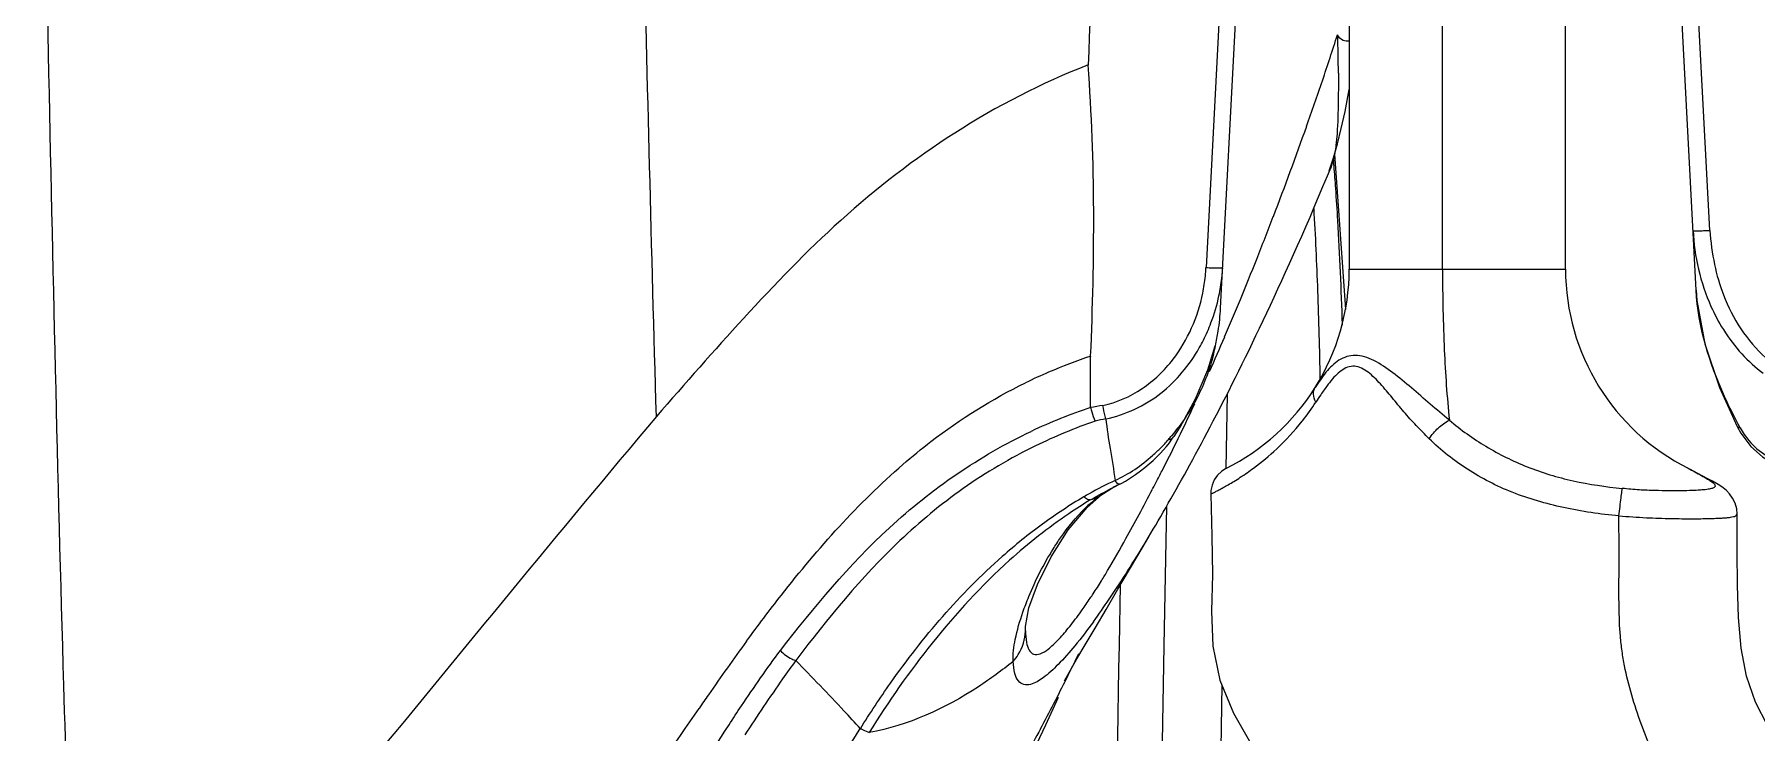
# Model space of a CAD drawing. Header units: millimetres. Extents: x -73584 to -37571, y -61249 to -50748.
# Drawn here: x -54005.63 to -53974.72, y -56867.48 to -56854.95 of the extents above; entities that cross this region are included whole.
import ezdxf

# ---------------------------------------------------------------- set-up
doc = ezdxf.new("R2010")
doc.units = ezdxf.units.MM
doc.header["$LTSCALE"] = 200
for name, color, linetype in [('_X2_98848BBE503C_X0__368', 7, 'Continuous'), ('DIM', 3, 'Continuous'), ('LAY0001_1', 7, 'Continuous')]:
    doc.layers.add(name, color=color, linetype=linetype)

# ---------------------------------------------------------------- blocks, each defined once
blk = doc.blocks.new('12586')
at = {"color": 7, "linetype": 'Continuous'}
for p, q in [((-40063.17, -54896.429), (-40064.445, -54872.11)), ((-40069.399, -54879), (-40069.399, -54896.055)), ((-40071.172, -54880.813), (-40071.97, -54896.026)), ((-40071.708, -54896.755), (-40070.873, -54880.816)), ((-40067.724, -54896.055), (-40067.723, -54882.057)), ((-40065.516, -54896.056), (-40065.516, -54882.557)), ((-40062.927, -54895.358), (-40063.269, -54888.829)), ((-40069.399, -54896.055), (-40067.724, -54896.055)), ((-40067.724, -54896.055), (-40066.146, -54896.055)), ((-40066.146, -54896.055), (-40065.516, -54896.055)), ((-40074.042, -54898.54), (-40074.041, -54897.615)), ((-40071.593, -54898.3), (-40071.616, -54899.634)), ((-40071.839, -54898.778), (-40071.784, -54898.672)), ((-40072.552, -54899.063), (-40072.549, -54899.058)), ((-40071.893, -54898.882), (-40071.839, -54898.778)), ((-40063.314, -54899.629), (-40063.31, -54899.631)), ((-40073.68, -54899.998), (-40073.537, -54899.92)), ((-40073.537, -54899.92), (-40073.496, -54899.901)), ((-40073.884, -54900.13), (-40073.845, -54900.105)), ((-40072.72, -54902.818), (-40072.675, -54900.308)), ((-40072.829, -54900.572), (-40072.784, -54900.496)), ((-40072.784, -54900.496), (-40072.739, -54900.418)), ((-40062.434, -54900.453), (-40062.434, -54900.453)), ((-40073.1, -54901.033), (-40072.991, -54900.846)), ((-40073.552, -54901.8), (-40073.1, -54901.033)), ((-40073.525, -54902.813), (-40073.506, -54901.722)), ((-40073.525, -54902.813), (-40073.506, -54901.722)), ((-40075.21, -54902.548), (-40075.209, -54902.471)), ((-40075.209, -54902.471), (-40075.209, -54902.467)), ((-40073.991, -54902.384), (-40073.951, -54902.328)), ((-40071.683, -54903.523), (-40071.872, -54914.383))]:
    blk.add_line(p, q, dxfattribs=at)
for points in [[(-40069.759, -54894.289), (-40069.679, -54894.057), (-40069.609, -54893.804), (-40069.541, -54893.532), (-40069.474, -54893.226), (-40069.41, -54892.893), (-40069.399, -54892.831)], [(-40070.178, -54895.293), (-40070.103, -54895.119), (-40070.026, -54894.941), (-40069.949, -54894.759), (-40069.871, -54894.573), (-40069.791, -54894.382), (-40069.744, -54894.267)], [(-40070.398, -54895.791), (-40070.326, -54895.629), (-40070.252, -54895.463), (-40070.178, -54895.293)], [(-40070.746, -54896.556), (-40070.678, -54896.409), (-40070.609, -54896.259), (-40070.54, -54896.107), (-40070.469, -54895.951), (-40070.398, -54895.791)], [(-40069.399, -54896.055), (-40069.235, -54896.055), (-40069.113, -54896.055)], [(-40069.113, -54896.055), (-40068.781, -54896.055), (-40068.581, -54896.055), (-40068.363, -54896.055), (-40068.134, -54896.055)], [(-40071.009, -54897.115), (-40070.945, -54896.979), (-40070.879, -54896.841), (-40070.813, -54896.7), (-40070.746, -54896.556)], [(-40063.17, -54896.429), (-40063.156, -54896.62), (-40063.015, -54897.394), (-40062.751, -54898.178), (-40062.435, -54898.876)], [(-40071.136, -54897.379), (-40071.073, -54897.248), (-40071.009, -54897.115)], [(-40072.544, -54899.061), (-40072.436, -54898.888), (-40072.158, -54898.383), (-40071.936, -54897.859), (-40071.807, -54897.429)], [(-40071.26, -54897.633), (-40071.198, -54897.507), (-40071.136, -54897.379)], [(-40071.784, -54898.672), (-40071.728, -54898.565), (-40071.672, -54898.455), (-40071.615, -54898.344), (-40071.557, -54898.23), (-40071.499, -54898.115), (-40071.44, -54897.998), (-40071.381, -54897.878), (-40071.321, -54897.757), (-40071.26, -54897.633)], [(-40072.854, -54899.426), (-40072.791, -54899.362), (-40072.733, -54899.299), (-40072.678, -54899.235), (-40072.628, -54899.172), (-40072.582, -54899.108), (-40072.552, -54899.063)], [(-40072.001, -54899.086), (-40071.947, -54898.985), (-40071.893, -54898.882)], [(-40062.435, -54898.877), (-40062.366, -54899.001), (-40062.19, -54899.236), (-40061.982, -54899.424), (-40061.75, -54899.561), (-40061.5, -54899.638), (-40061.464, -54899.643)], [(-40072.739, -54900.418), (-40072.693, -54900.338), (-40072.647, -54900.258), (-40072.6, -54900.176), (-40072.553, -54900.093), (-40072.505, -54900.008), (-40072.457, -54899.923), (-40072.408, -54899.836), (-40072.359, -54899.747), (-40072.31, -54899.657), (-40072.259, -54899.566), (-40072.209, -54899.473), (-40072.158, -54899.378), (-40072.106, -54899.282), (-40072.053, -54899.185), (-40072.001, -54899.086)], [(-40073.496, -54899.901), (-40073.416, -54899.858), (-40073.323, -54899.8), (-40073.233, -54899.739), (-40073.148, -54899.676)], [(-40073.148, -54899.676), (-40073.068, -54899.614), (-40072.992, -54899.551), (-40072.921, -54899.489), (-40072.854, -54899.426)], [(-40071.612, -54899.634), (-40071.692, -54899.685), (-40071.765, -54899.755), (-40071.822, -54899.838), (-40071.862, -54899.93), (-40071.882, -54900.027), (-40071.884, -54900.096)], [(-40062.434, -54900.453), (-40062.442, -54900.355), (-40062.471, -54900.253), (-40062.515, -54900.163), (-40062.569, -54900.089), (-40062.627, -54900.03), (-40062.686, -54899.982), (-40062.745, -54899.94), (-40062.808, -54899.901), (-40062.878, -54899.861), (-40062.96, -54899.817), (-40063.05, -54899.769), (-40063.15, -54899.715), (-40063.27, -54899.652), (-40063.311, -54899.63)], [(-40073.845, -54900.105), (-40073.81, -54900.08), (-40073.68, -54899.998)], [(-40075.209, -54902.467), (-40075.149, -54902.135), (-40074.995, -54901.714), (-40074.752, -54901.217), (-40074.442, -54900.734), (-40074.103, -54900.331), (-40073.845, -54900.105)], [(-40071.884, -54900.096), (-40071.863, -54900.85), (-40071.856, -54901.534), (-40071.871, -54902.193), (-40071.845, -54902.823), (-40071.722, -54903.43), (-40071.475, -54904.026), (-40071.141, -54904.614)], [(-40061.885, -54904.256), (-40062.105, -54903.828), (-40062.269, -54903.363), (-40062.364, -54902.857), (-40062.408, -54902.307), (-40062.426, -54901.73), (-40062.434, -54901.129), (-40062.434, -54900.453)], [(-40073.004, -54900.868), (-40072.961, -54900.796), (-40072.917, -54900.722), (-40072.873, -54900.648), (-40072.829, -54900.572)], [(-40073.563, -54901.761), (-40073.525, -54901.705), (-40073.488, -54901.647), (-40073.45, -54901.588), (-40073.411, -54901.528), (-40073.372, -54901.466), (-40073.333, -54901.404), (-40073.293, -54901.341), (-40073.253, -54901.277), (-40073.213, -54901.211), (-40073.172, -54901.145), (-40073.13, -54901.077), (-40073.089, -54901.008), (-40073.046, -54900.939), (-40073.004, -54900.868)], [(-40074.482, -54903.388), (-40074.502, -54903.425), (-40074.512, -54903.444), (-40074.483, -54903.392), (-40074.404, -54903.254), (-40074.287, -54903.052), (-40074.138, -54902.797), (-40073.962, -54902.498), (-40073.765, -54902.162), (-40073.552, -54901.8)], [(-40073.883, -54902.232), (-40073.848, -54902.183), (-40073.814, -54902.134), (-40073.779, -54902.083), (-40073.744, -54902.032), (-40073.708, -54901.979), (-40073.672, -54901.926), (-40073.636, -54901.872), (-40073.6, -54901.817), (-40073.563, -54901.761)], [(-40073.951, -54902.328), (-40073.917, -54902.281), (-40073.883, -54902.232)], [(-40072.952, -54915.953), (-40072.836, -54909.375), (-40072.72, -54902.818)], [(-40075.619, -54905.875), (-40075.259, -54905.11), (-40075.061, -54904.689), (-40074.847, -54904.232), (-40074.617, -54903.74)]]:
    blk.add_lwpolyline(points, dxfattribs=at)
for centre, radius, start, end in [((-40122.474, -54874.907), 55.513, 341.3362, 342.2312), ((-40087.429, -54892.611), 17.836, 0.2369, 2.4484), ((-40124.41, -54874.254), 57.556, 340.47492, 341.33639), ((-40134.787, -54870.525), 68.584, 338.99526, 340.43643), ((-40138.112, -54869.323), 72.118, 338.39691, 339.05028), ((-40124.359, -54874.768), 57.326, 337.61396, 338.39623), ((-40075.092, -54895.863), 3.126, 348.4969, 354.2193), ((-40075.101, -54895.862), 3.135, 354.216, 356.9994), ((-40074.927, -54895.85), 3.261, 347.9149, 353.5562), ((-40074.81, -54895.864), 3.144, 353.5649, 356.9898), ((-40073.399, -54896.055), 4, 327.9448, 0.0013), ((-40061.516, -54896.056), 4, 180, 243.2838), ((-40074.992, -54895.837), 3.328, 339.184, 347.9254), ((-40116.886, -54877.84), 49.246, 336.7618, 337.608), ((-40075.889, -54896.535), 4.186, 351.3237, 356.9916), ((-40074.919, -54895.865), 3.25, 333.2555, 339.1913), ((-40075.906, -54896.533), 4.203, 347.6803, 351.3292), ((-40074.826, -54895.911), 3.147, 330.3598, 333.2414), ((-40112.445, -54879.747), 44.414, 335.8833, 336.7617), ((-40075.883, -54896.538), 4.18, 345.5993, 347.6798), ((-40070.849, -54907.095), 10.002, 108.6091, 113.2374), ((-40070.954, -54906.837), 9.724, 113.2665, 115.9549), ((-40073.399, -54896.055), 4, 296.5366, 327.9436), ((-40073.668, -54896.075), 4.366, 321.873, 327.1648), ((-40065.848, -54901.095), 4.926, 145.5531, 147.4263), ((-40071.196, -54907.207), 9.122, 108.1803, 115.3864), ((-40069.314, -54920.454), 22.165, 101.5987, 102.1004), ((-40106.259, -54882.568), 37.615, 334.0752, 334.9866), ((-40070.613, -54908.313), 10.103, 109.35, 115.9184), ((-40075.945, -54896.238), 4.375, 318.9401, 320.2099), ((-40073.685, -54896.063), 4.387, 321.6592, 321.875), ((-40070.637, -54906.223), 7.031, 114.9403, 119.2283), ((-40069.319, -54908.218), 9.308, 117.2015, 117.6413), ((-40108.805, -54881.234), 40.489, 331.6501, 332.3861), ((-40107.589, -54881.872), 39.115, 332.3894, 332.6303), ((-40069.264, -54908.349), 9.559, 120.8301, 126.1906), ((-40070.152, -54907.109), 8.04, 119.1585, 119.9218), ((-40072.316, -54902.221), 2.615, 131.2694, 134.1518), ((-40110.852, -54880.13), 42.814, 330.9934, 331.6507), ((-40068.887, -54908.865), 10.198, 126.1839, 131.3774), ((-40038.497, -54933.168), 51.642, 143.8915, 145.1992), ((-40104.857, -54888.271), 33.943, 333.5375, 334.3716), ((-40104.566, -54888.417), 33.617, 331.7929, 333.5389), ((-40004.622, -54956.853), 92.976, 145.12818, 145.31119)]:
    blk.add_arc(centre, radius, start, end, dxfattribs=at)
for points, knots in [([(-40074.079, -54892.391), (-40074.031, -54891.05), (-40073.926, -54888.369), (-40073.714, -54883.008), (-40073.518, -54878.989), (-40073.391, -54876.309)], [0, 0, 0, 0, 0.250106, 0.49989, 1, 1, 1, 1]), ([(-40092.209, -54911.055), (-40092.315, -54908.546), (-40092.661, -54898.481), (-40092.809, -54888.411), (-40093.003, -54880.855)], [0, 0, 0, 0, 0.249393, 1, 1, 1, 1]), ([(-40069.398, -54891.961), (-40069.435, -54891.957), (-40069.528, -54891.972), (-40069.585, -54891.89), (-40069.609, -54891.849)], [0, 0, 0, 0, 0.442567, 1, 1, 1, 1]), ([(-40074.086, -54892.39), (-40074.922, -54892.713), (-40076.494, -54893.526), (-40078.545, -54895.111), (-40080.258, -54896.896), (-40081.32, -54898.107), (-40081.838, -54898.699)], [0, 0, 0, 0, 0.266255, 0.521564, 0.766469, 1, 1, 1, 1]), ([(-40069.593, -54892.537), (-40069.592, -54892.731), (-40069.597, -54893.115), (-40069.607, -54893.499), (-40069.624, -54893.688)], [0, 0, 0, 0, 0.505571, 1, 1, 1, 1]), ([(-40069.624, -54893.688), (-40069.626, -54893.722), (-40069.639, -54893.851), (-40069.659, -54893.981), (-40069.682, -54894.074)], [0, 0, 0, 0, 0.258288, 1, 1, 1, 1]), ([(-40063.226, -54895.361), (-40063.226, -54895.363), (-40063.216, -54895.363), (-40063.203, -54895.366), (-40063.173, -54895.366), (-40063.118, -54895.366), (-40063.034, -54895.363), (-40062.964, -54895.36), (-40062.927, -54895.358)], [0, 0, 0, 0, 0.018298, 0.072379, 0.16534, 0.294587, 0.632681, 1, 1, 1, 1]), ([(-40063.226, -54895.361), (-40063.202, -54895.827), (-40063.06, -54896.454), (-40062.766, -54897.005), (-40062.682, -54897.138)], [0, 0, 0, 0, 0.748008, 1, 1, 1, 1]), ([(-40071.97, -54896.026), (-40071.933, -54896.028), (-40071.863, -54896.031), (-40071.779, -54896.034), (-40071.724, -54896.033), (-40071.695, -54896.033), (-40071.682, -54896.031), (-40071.67, -54896.031), (-40071.67, -54896.029)], [0, 0, 0, 0, 0.369484, 0.705457, 0.831616, 0.923362, 0.979638, 1, 1, 1, 1]), ([(-40067.723, -54896.055), (-40067.724, -54896.54), (-40067.705, -54897.444), (-40067.645, -54898.348), (-40067.6, -54898.765)], [0, 0, 0, 0, 0.536086, 1, 1, 1, 1]), ([(-40062.379, -54898.904), (-40062.478, -54898.719), (-40062.869, -54897.944), (-40063.136, -54897.087), (-40063.17, -54896.429)], [0, 0, 0, 0, 0.241775, 1, 1, 1, 1]), ([(-40062.681, -54896.516), (-40062.6, -54896.729), (-40062.39, -54897.14), (-40061.942, -54897.668), (-40061.36, -54898.051), (-40060.9, -54898.153), (-40060.671, -54898.153)], [0, 0, 0, 0, 0.249903, 0.500141, 0.750143, 1, 1, 1, 1]), ([(-40073.77, -54898.741), (-40073.414, -54898.669), (-40072.734, -54898.349), (-40072.267, -54897.776), (-40072.091, -54897.467)], [0, 0, 0, 0, 0.505744, 1, 1, 1, 1]), ([(-40073.822, -54898.501), (-40073.573, -54898.448), (-40073.092, -54898.237), (-40072.718, -54897.876), (-40072.562, -54897.673)], [0, 0, 0, 0, 0.499833, 1, 1, 1, 1]), ([(-40071.834, -54897.578), (-40071.903, -54897.845), (-40072.094, -54898.367), (-40072.407, -54898.827), (-40072.583, -54899.038)], [0, 0, 0, 0, 0.500582, 1, 1, 1, 1]), ([(-40067.6, -54898.765), (-40067.717, -54898.671), (-40067.945, -54898.479), (-40068.278, -54898.188), (-40068.605, -54897.915), (-40068.885, -54897.721), (-40069.118, -54897.624), (-40069.286, -54897.595), (-40069.446, -54897.617), (-40069.587, -54897.686), (-40069.71, -54897.786), (-40069.857, -54897.947), (-40069.95, -54898.084), (-40070.009, -54898.178)], [0, 0, 0, 0, 0.148094, 0.294275, 0.436215, 0.568646, 0.628707, 0.683659, 0.734927, 0.785382, 0.836983, 0.890185, 1, 1, 1, 1]), ([(-40067.961, -54899.101), (-40068.041, -54899.023), (-40068.197, -54898.865), (-40068.419, -54898.617), (-40068.627, -54898.362), (-40068.831, -54898.117), (-40069.013, -54897.934), (-40069.174, -54897.829), (-40069.302, -54897.786), (-40069.432, -54897.809), (-40069.548, -54897.876), (-40069.651, -54897.969), (-40069.713, -54898.042), (-40069.743, -54898.08)], [0, 0, 0, 0, 0.137136, 0.273599, 0.409424, 0.542282, 0.667301, 0.72508, 0.777948, 0.828996, 0.882847, 0.940022, 1, 1, 1, 1]), ([(-40077.412, -54899.562), (-40077.248, -54899.419), (-40076.565, -54898.859), (-40075.809, -54898.385), (-40075.21, -54898.094)], [0, 0, 0, 0, 0.246082, 1, 1, 1, 1]), ([(-40069.743, -54898.08), (-40069.758, -54898.098), (-40069.815, -54898.173), (-40069.87, -54898.25), (-40069.91, -54898.309)], [0, 0, 0, 0, 0.248201, 1, 1, 1, 1]), ([(-40069.999, -54898.443), (-40070.022, -54898.398), (-40070.052, -54898.308), (-40070.031, -54898.213), (-40070.009, -54898.178)], [0, 0, 0, 0, 0.555191, 1, 1, 1, 1]), ([(-40081.834, -54898.698), (-40083.591, -54900.778), (-40086.981, -54904.952), (-40090.443, -54909.07), (-40092.208, -54911.055)], [0, 0, 0, 0, 0.506131, 1, 1, 1, 1]), ([(-40074.042, -54898.54), (-40074.035, -54898.565), (-40074.012, -54898.646), (-40073.985, -54898.727), (-40073.96, -54898.781)], [0, 0, 0, 0, 0.296414, 1, 1, 1, 1]), ([(-40073.77, -54898.741), (-40073.774, -54898.726), (-40073.791, -54898.646), (-40073.809, -54898.566), (-40073.822, -54898.501)], [0, 0, 0, 0, 0.185017, 1, 1, 1, 1]), ([(-40073.77, -54898.741), (-40073.747, -54898.919), (-40073.695, -54899.289), (-40073.627, -54899.656), (-40073.601, -54899.848)], [0, 0, 0, 0, 0.481121, 1, 1, 1, 1]), ([(-40067.961, -54899.101), (-40067.918, -54899.03), (-40067.809, -54898.901), (-40067.673, -54898.802), (-40067.6, -54898.765)], [0, 0, 0, 0, 0.504541, 1, 1, 1, 1]), ([(-40067.6, -54898.765), (-40067.396, -54898.94), (-40066.95, -54899.256), (-40066.203, -54899.629), (-40065.374, -54899.876), (-40064.793, -54899.961), (-40064.496, -54899.991)], [0, 0, 0, 0, 0.237777, 0.481481, 0.735867, 1, 1, 1, 1]), ([(-40079.611, -54902.897), (-40079.003, -54902.126), (-40077.723, -54900.566), (-40076.035, -54899.405), (-40075.107, -54898.966)], [0, 0, 0, 0, 0.488818, 1, 1, 1, 1]), ([(-40072.852, -54899.855), (-40072.817, -54899.786), (-40072.673, -54899.507), (-40072.533, -54899.225), (-40072.43, -54899.013)], [0, 0, 0, 0, 0.24746, 1, 1, 1, 1]), ([(-40072.645, -54899.114), (-40072.634, -54899.112), (-40072.599, -54899.106), (-40072.566, -54899.084), (-40072.552, -54899.063)], [0, 0, 0, 0, 0.292224, 1, 1, 1, 1]), ([(-40071.355, -54899.791), (-40071.273, -54899.738), (-40071.046, -54899.58), (-40070.659, -54899.259), (-40070.383, -54898.96), (-40070.244, -54898.784)], [0, 0, 0, 0, 0.193573, 0.552876, 1, 1, 1, 1]), ([(-40062.435, -54898.877), (-40062.433, -54898.881), (-40062.419, -54898.898), (-40062.396, -54898.903), (-40062.379, -54898.904)], [0, 0, 0, 0, 0.203541, 1, 1, 1, 1]), ([(-40062.379, -54898.904), (-40062.335, -54898.985), (-40062.134, -54899.281), (-40061.801, -54899.502), (-40061.538, -54899.543)], [0, 0, 0, 0, 0.25657, 1, 1, 1, 1]), ([(-40075.029, -54899.226), (-40075.481, -54899.447), (-40076.342, -54899.952), (-40077.842, -54901.2), (-40078.76, -54902.321), (-40079.334, -54903.078)], [0, 0, 0, 0, 0.258989, 0.511229, 1, 1, 1, 1]), ([(-40064.556, -54900.483), (-40064.891, -54900.457), (-40065.541, -54900.356), (-40066.466, -54900.096), (-40067.283, -54899.676), (-40067.752, -54899.305), (-40067.961, -54899.101)], [0, 0, 0, 0, 0.269628, 0.524853, 0.765968, 1, 1, 1, 1]), ([(-40080.219, -54902.734), (-40080.015, -54902.455), (-40079.166, -54901.326), (-40078.219, -54900.26), (-40077.412, -54899.562)], [0, 0, 0, 0, 0.244864, 1, 1, 1, 1]), ([(-40063.311, -54899.63), (-40063.271, -54899.651), (-40063.192, -54899.693), (-40063.078, -54899.758), (-40062.987, -54899.809), (-40062.925, -54899.847), (-40062.882, -54899.876), (-40062.846, -54899.904), (-40062.825, -54899.94), (-40062.834, -54899.963), (-40062.849, -54899.975), (-40062.87, -54899.986), (-40062.9, -54899.995), (-40062.937, -54900.003), (-40063.003, -54900.013), (-40063.107, -54900.023), (-40063.257, -54900.03), (-40063.444, -54900.033), (-40063.665, -54900.033), (-40063.918, -54900.029), (-40064.199, -54900.019), (-40064.394, -54900.001), (-40064.496, -54899.991)], [0, 0, 0, 0, 0.059384, 0.11842, 0.173301, 0.196077, 0.214849, 0.241566, 0.257218, 0.263775, 0.271736, 0.282202, 0.295672, 0.312382, 0.33248, 0.383425, 0.449516, 0.531486, 0.629582, 0.74194, 0.865036, 1, 1, 1, 1]), ([(-40074.049, -54900.198), (-40074.023, -54900.183), (-40073.887, -54900.105), (-40073.749, -54900.031), (-40073.637, -54899.972)], [0, 0, 0, 0, 0.192467, 1, 1, 1, 1]), ([(-40073.601, -54899.848), (-40073.594, -54899.871), (-40073.565, -54899.913), (-40073.514, -54899.909), (-40073.496, -54899.901)], [0, 0, 0, 0, 0.544717, 1, 1, 1, 1]), ([(-40073.574, -54899.94), (-40073.566, -54899.936), (-40073.541, -54899.922), (-40073.515, -54899.909), (-40073.496, -54899.901)], [0, 0, 0, 0, 0.293619, 1, 1, 1, 1]), ([(-40071.884, -54900.096), (-40071.884, -54900.095), (-40071.879, -54900.093), (-40071.874, -54900.089), (-40071.861, -54900.082), (-40071.845, -54900.073), (-40071.824, -54900.062), (-40071.789, -54900.044), (-40071.734, -54900.016), (-40071.658, -54899.974), (-40071.568, -54899.924), (-40071.465, -54899.862), (-40071.393, -54899.816), (-40071.355, -54899.791)], [0, 0, 0, 0, 0.005059, 0.01892, 0.041259, 0.071718, 0.109936, 0.155623, 0.268891, 0.410612, 0.579985, 0.77654, 1, 1, 1, 1]), ([(-40064.556, -54900.483), (-40064.549, -54900.427), (-40064.537, -54900.318), (-40064.52, -54900.172), (-40064.506, -54900.064), (-40064.499, -54900.008), (-40064.496, -54899.991)], [0, 0, 0, 0, 0.341687, 0.661294, 0.892114, 1, 1, 1, 1]), ([(-40074.049, -54900.198), (-40074.179, -54900.277), (-40074.685, -54900.604), (-40075.16, -54900.978), (-40075.495, -54901.278)], [0, 0, 0, 0, 0.252574, 1, 1, 1, 1]), ([(-40074.049, -54900.198), (-40074.065, -54900.202), (-40074.11, -54900.185), (-40074.142, -54900.158), (-40074.163, -54900.14)], [0, 0, 0, 0, 0.37284, 1, 1, 1, 1]), ([(-40074.714, -54901.078), (-40074.672, -54901.01), (-40074.5, -54900.75), (-40074.304, -54900.506), (-40074.138, -54900.345)], [0, 0, 0, 0, 0.257961, 1, 1, 1, 1]), ([(-40069.422, -54926.043), (-40069.064, -54926.042), (-40068.346, -54926.038), (-40067.267, -54926.027), (-40066.186, -54926.007), (-40065.104, -54925.972), (-40064.026, -54925.905), (-40063.133, -54925.783), (-40062.436, -54925.6), (-40061.93, -54925.407), (-40061.457, -54925.142), (-40061.047, -54924.788), (-40060.707, -54924.369), (-40060.429, -54923.91), (-40060.21, -54923.424), (-40059.986, -54922.752), (-40059.815, -54921.877), (-40059.707, -54920.809), (-40059.647, -54919.731), (-40059.611, -54918.65), (-40059.591, -54917.569), (-40059.58, -54916.488), (-40059.576, -54915.406), (-40059.576, -54914.505), (-40059.578, -54913.785), (-40059.58, -54913.245), (-40059.598, -54912.705), (-40059.663, -54912.17), (-40059.794, -54911.647), (-40060, -54911.147), (-40060.285, -54910.685), (-40060.711, -54910.104), (-40061.261, -54909.389), (-40061.789, -54908.659), (-40062.186, -54908.058), (-40062.564, -54907.445), (-40063.012, -54906.661), (-40063.429, -54905.86), (-40063.74, -54905.209), (-40064.035, -54904.553), (-40064.291, -54903.878), (-40064.443, -54903.267), (-40064.503, -54902.912), (-40064.542, -54902.555), (-40064.558, -54902.106), (-40064.555, -54901.566), (-40064.555, -54901.024), (-40064.556, -54900.663), (-40064.556, -54900.483)], [0, 0, 0, 0, 0.031071, 0.062409, 0.09375, 0.125084, 0.156444, 0.187635, 0.203244, 0.218953, 0.234579, 0.250142, 0.265746, 0.281253, 0.296631, 0.31197, 0.342748, 0.37387, 0.405227, 0.436551, 0.467852, 0.499193, 0.53056, 0.561861, 0.577491, 0.593149, 0.608791, 0.624388, 0.639958, 0.655507, 0.671171, 0.686929, 0.718158, 0.749534, 0.765195, 0.780797, 0.812136, 0.843592, 0.859268, 0.874883, 0.906112, 0.921777, 0.929584, 0.93737, 0.952948, 0.968605, 0.984314, 1, 1, 1, 1]), ([(-40064.556, -54900.483), (-40064.392, -54900.496), (-40064.079, -54900.519), (-40063.64, -54900.532), (-40063.264, -54900.535), (-40062.997, -54900.533), (-40062.821, -54900.528), (-40062.718, -54900.523), (-40062.631, -54900.517), (-40062.561, -54900.509), (-40062.506, -54900.499), (-40062.464, -54900.487), (-40062.434, -54900.468), (-40062.434, -54900.453)], [0, 0, 0, 0, 0.229941, 0.439817, 0.616189, 0.756675, 0.813665, 0.862184, 0.902607, 0.935326, 0.960769, 0.979403, 1, 1, 1, 1]), ([(-40073.846, -54901.647), (-40073.809, -54901.587), (-40073.658, -54901.338), (-40073.515, -54901.084), (-40073.408, -54900.891)], [0, 0, 0, 0, 0.241775, 1, 1, 1, 1]), ([(-40078.175, -54904.303), (-40078.003, -54904.026), (-40077.266, -54902.911), (-40076.387, -54901.88), (-40075.629, -54901.213)], [0, 0, 0, 0, 0.244219, 1, 1, 1, 1]), ([(-40075.257, -54902.211), (-40075.224, -54902.117), (-40075.075, -54901.726), (-40074.884, -54901.349), (-40074.714, -54901.078)], [0, 0, 0, 0, 0.236033, 1, 1, 1, 1]), ([(-40075.495, -54901.278), (-40076, -54901.732), (-40076.904, -54902.722), (-40077.673, -54903.815), (-40078.017, -54904.372)], [0, 0, 0, 0, 0.508989, 1, 1, 1, 1]), ([(-40074.048, -54901.96), (-40074.031, -54901.935), (-40073.962, -54901.832), (-40073.895, -54901.727), (-40073.846, -54901.647)], [0, 0, 0, 0, 0.244002, 1, 1, 1, 1]), ([(-40074.243, -54902.24), (-40074.227, -54902.217), (-40074.16, -54902.125), (-40074.096, -54902.032), (-40074.048, -54901.96)], [0, 0, 0, 0, 0.242374, 1, 1, 1, 1]), ([(-40075.432, -54903.095), (-40075.438, -54902.963), (-40075.396, -54902.661), (-40075.313, -54902.371), (-40075.257, -54902.211)], [0, 0, 0, 0, 0.437941, 1, 1, 1, 1]), ([(-40075.21, -54902.548), (-40075.21, -54902.617), (-40075.203, -54902.734), (-40075.164, -54902.885), (-40075.069, -54902.981), (-40074.925, -54902.965), (-40074.783, -54902.864), (-40074.616, -54902.707), (-40074.432, -54902.492), (-40074.308, -54902.328), (-40074.243, -54902.24)], [0, 0, 0, 0, 0.129013, 0.220659, 0.288999, 0.361479, 0.467913, 0.613752, 0.793163, 1, 1, 1, 1]), ([(-40073.991, -54902.384), (-40074.098, -54902.531), (-40074.3, -54902.795), (-40074.6, -54903.135), (-40074.86, -54903.376), (-40075.038, -54903.488), (-40075.12, -54903.508)], [0, 0, 0, 0, 0.338059, 0.619319, 0.84239, 1, 1, 1, 1]), ([(-40075.432, -54903.095), (-40075.399, -54903.057), (-40075.28, -54902.898), (-40075.215, -54902.697), (-40075.21, -54902.548)], [0, 0, 0, 0, 0.254388, 1, 1, 1, 1]), ([(-40080.532, -54904.232), (-40080.459, -54904.119), (-40080.161, -54903.668), (-40079.852, -54903.224), (-40079.611, -54902.897)], [0, 0, 0, 0, 0.248083, 1, 1, 1, 1]), ([(-40079.334, -54903.078), (-40079.414, -54903.188), (-40079.728, -54903.626), (-40080.027, -54904.074), (-40080.247, -54904.413)], [0, 0, 0, 0, 0.251414, 1, 1, 1, 1]), ([(-40079.611, -54902.897), (-40079.555, -54902.962), (-40079.463, -54903.031), (-40079.359, -54903.071), (-40079.334, -54903.078)], [0, 0, 0, 0, 0.766799, 1, 1, 1, 1]), ([(-40078.175, -54904.303), (-40078.272, -54904.196), (-40078.654, -54903.783), (-40079.044, -54903.378), (-40079.334, -54903.078)], [0, 0, 0, 0, 0.257549, 1, 1, 1, 1]), ([(-40075.432, -54903.095), (-40075.633, -54903.256), (-40076.41, -54903.827), (-40077.319, -54904.247), (-40078.017, -54904.372)], [0, 0, 0, 0, 0.266144, 1, 1, 1, 1]), ([(-40075.12, -54903.508), (-40075.16, -54903.518), (-40075.243, -54903.524), (-40075.356, -54903.445), (-40075.415, -54903.29), (-40075.428, -54903.168), (-40075.432, -54903.095)], [0, 0, 0, 0, 0.20141, 0.390735, 0.639894, 1, 1, 1, 1]), ([(-40091.488, -54919.358), (-40090.683, -54918.055), (-40089.441, -54916.115), (-40087.718, -54913.563), (-40086.406, -54911.642), (-40085.079, -54909.722), (-40083.739, -54907.806), (-40082.398, -54905.881), (-40081.52, -54904.585), (-40081.072, -54903.938)], [0, 0, 0, 0, 0.246948, 0.371283, 0.49636, 0.621867, 0.747497, 0.873245, 1, 1, 1, 1]), ([(-40085.183, -54911.456), (-40084.413, -54910.258), (-40083.252, -54908.461), (-40081.701, -54906.054), (-40080.93, -54904.838), (-40080.532, -54904.232)], [0, 0, 0, 0, 0.497302, 0.746814, 1, 1, 1, 1]), ([(-40083.257, -54912.678), (-40082.875, -54911.973), (-40082.058, -54910.59), (-40080.99, -54908.887), (-40080.141, -54907.51), (-40079.267, -54906.099), (-40078.63, -54905.017), (-40078.178, -54904.302)], [0, 0, 0, 0, 0.245683, 0.491633, 0.615493, 0.741011, 1, 1, 1, 1]), ([(-40078.175, -54904.303), (-40078.159, -54904.31), (-40078.107, -54904.334), (-40078.051, -54904.35), (-40078.017, -54904.372)], [0, 0, 0, 0, 0.307774, 1, 1, 1, 1]), ([(-40074.941, -54904.306), (-40075.109, -54904.62), (-40075.792, -54905.844), (-40076.55, -54907.026), (-40077.168, -54907.868)], [0, 0, 0, 0, 0.254217, 1, 1, 1, 1])]:
    blk.add_open_spline(points, degree=3, knots=knots, dxfattribs=at)
for points in [[(-40081.838, -54898.699), (-40082.007, -54892.717), (-40082.141, -54886.734), (-40082.291, -54880.751)], [(-40074.041, -54897.615), (-40073.968, -54895.875), (-40073.954, -54894.127), (-40074.087, -54892.39)], [(-40069.682, -54894.074), (-40069.698, -54894.14), (-40069.718, -54894.204), (-40069.744, -54894.266)], [(-40062.927, -54895.358), (-40062.91, -54895.564), (-40062.882, -54895.769), (-40062.84, -54895.971)], [(-40062.84, -54895.971), (-40062.801, -54896.156), (-40062.749, -54896.339), (-40062.681, -54896.516)], [(-40072.562, -54897.673), (-40072.297, -54897.33), (-40072.115, -54896.911), (-40072.028, -54896.486)], [(-40062.682, -54897.138), (-40062.585, -54897.293), (-40062.474, -54897.44), (-40062.351, -54897.575)], [(-40062.351, -54897.575), (-40062.234, -54897.703), (-40062.105, -54897.821), (-40061.966, -54897.924)], [(-40073.822, -54898.501), (-40073.895, -54898.515), (-40073.969, -54898.525), (-40074.042, -54898.54)], [(-40072.929, -54899.398), (-40072.879, -54899.353), (-40072.829, -54899.307), (-40072.782, -54899.26)], [(-40072.782, -54899.26), (-40072.734, -54899.213), (-40072.688, -54899.164), (-40072.645, -54899.114)], [(-40073.601, -54899.848), (-40073.479, -54899.79), (-40073.361, -54899.724), (-40073.249, -54899.648)], [(-40073.249, -54899.648), (-40073.137, -54899.573), (-40073.031, -54899.487), (-40072.929, -54899.398)], [(-40073.884, -54900.13), (-40073.775, -54900.05), (-40073.658, -54899.98), (-40073.537, -54899.92)], [(-40074.049, -54900.198), (-40073.993, -54900.178), (-40073.938, -54900.155), (-40073.884, -54900.129)], [(-40074.041, -54900.256), (-40073.991, -54900.211), (-40073.938, -54900.169), (-40073.884, -54900.13)], [(-40073.756, -54915.941), (-40073.678, -54911.565), (-40073.601, -54907.189), (-40073.525, -54902.813)]]:
    blk.add_open_spline(points, degree=3, dxfattribs=at)
at = {"layer": '_X2_98848BBE503C_X0__368', "color": 7, "linetype": 'Continuous'}
for p, q in [((-40069.527, -54897.042), (-40069.526, -54897.055)), ((-40069.527, -54897.045), (-40069.527, -54897.058)), ((-40069.925, -54898.029), (-40069.925, -54898.034)), ((-40069.924, -54898.028), (-40069.924, -54898.033))]:
    blk.add_line(p, q, dxfattribs=at)
for points, knots in [([(-40069.686, -54894.077), (-40069.683, -54894.12), (-40069.669, -54894.296), (-40069.656, -54894.472), (-40069.646, -54894.605)], [0, 0, 0, 0, 0.245651, 1, 1, 1, 1]), ([(-40069.646, -54894.605), (-40069.633, -54894.797), (-40069.581, -54895.609), (-40069.546, -54896.421), (-40069.527, -54897.042)], [0, 0, 0, 0, 0.236455, 1, 1, 1, 1]), ([(-40070.037, -54894.964), (-40070.008, -54895.457), (-40069.961, -54896.478), (-40069.934, -54897.5), (-40069.924, -54898.028)], [0, 0, 0, 0, 0.4832, 1, 1, 1, 1])]:
    blk.add_open_spline(points, degree=3, knots=knots, dxfattribs=at)
at = {"layer": 'LAY0001_1', "color": 7, "linetype": 'Continuous'}
blk.add_line((-40069.661, -54893.993), (-40069.466, -54896.781), dxfattribs=at)
blk = doc.blocks.new('*U238')
at = {"layer": 'DIM', "color": 0}
blk.add_blockref('12586', (40121.647, 54909.248), dxfattribs=at)
blk = doc.blocks.new('*U239')
at = {"layer": 'DIM', "color": 0, "linetype": 'ByBlock', "lineweight": -2, "transparency": 16777216}
blk.add_blockref('*U238', (500, 0), dxfattribs=at)

msp = doc.modelspace()

# ---------------------------------------------------------------- block references
at = {"layer": 'DIM', "color": 0}
msp.add_blockref('*U239', (-54534.278, -56872.358), dxfattribs=at)

doc.saveas('drawing.dxf')
